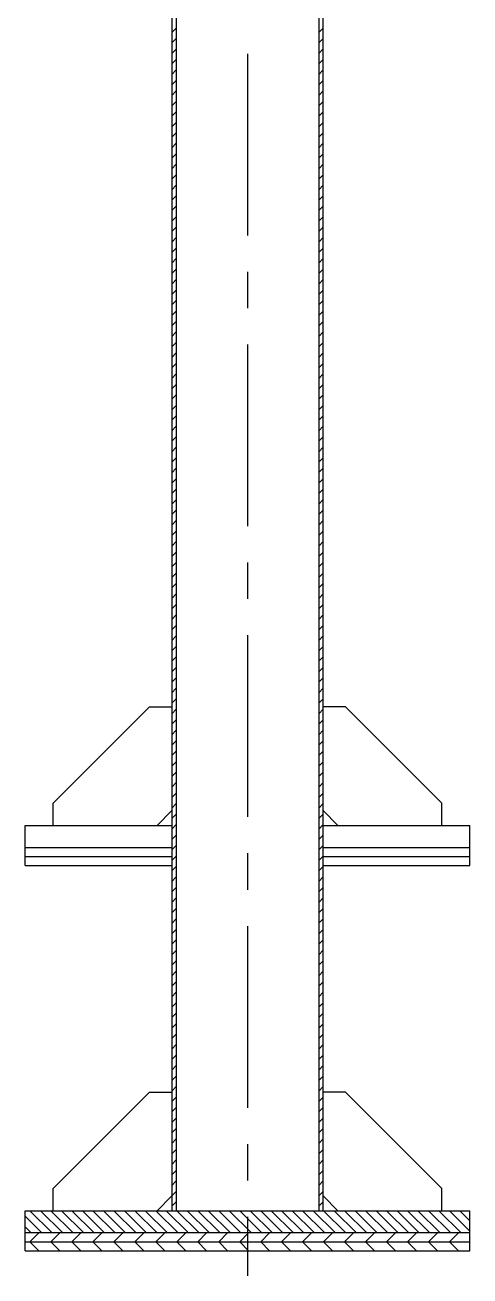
# Model space of a CAD drawing. Header units: millimetres. Extents: x 0 to 1189, y 0 to 841.
# Drawn here: x 123.2 to 183.2, y 202.5 to 371.3 of the extents above; entities that cross this region are included whole.
import ezdxf

# ---------------------------------------------------------------- set-up
doc = ezdxf.new("R2010")
doc.units = ezdxf.units.MM
doc.header["$LTSCALE"] = 65.395
doc.linetypes.add('CENTER', pattern=[0.6, 0.375, -0.075, 0.075, -0.075])
doc.layers.get('0').update_dxf_attribs({"linetype": 'CONTINUOUS'})
doc.layers.add('ALL_AXIS', color=7, linetype='CONTINUOUS')

msp = doc.modelspace()

# ---------------------------------------------------------------- linework, layer by layer
at = {"color": 7, "linetype": 'CONTINUOUS'}
for p, q in [((142.96640178, 410.54326712), (142.96640178, 211.30326712)), ((143.56640178, 410.54326712), (143.56640178, 211.30326712)), ((162.76640178, 410.54326712), (162.76640178, 211.30326712)), ((163.36640178, 211.30326712), (163.36640178, 410.54326712)), ((126.96640178, 266.30326712), (139.96640178, 279.30326712)), ((139.96640178, 279.30326712), (142.96640178, 279.30326712)), ((166.36640178, 279.30326712), (163.36640178, 279.30326712)), ((179.36640178, 266.30326712), (166.36640178, 279.30326712)), ((126.96640178, 263.30326712), (126.96640178, 266.30326712)), ((140.96640178, 263.30326712), (142.96640178, 265.30326712)), ((165.36640178, 263.30326712), (163.36640178, 265.30326712)), ((179.36640178, 263.30326712), (179.36640178, 266.30326712)), ((123.16640178, 263.30326712), (142.96640178, 263.30326712)), ((123.16640178, 257.90326712), (123.16640178, 263.30326712)), ((163.36640178, 263.30326712), (183.16640178, 263.30326712)), ((183.16640178, 257.90326712), (183.16640178, 263.30326712)), ((123.16640178, 260.30326712), (142.96640178, 260.30326712)), ((163.36640178, 260.30326712), (183.16640178, 260.30326712)), ((123.16640178, 259.10326712), (142.96640178, 259.10326712)), ((163.36640178, 259.10326712), (183.16640178, 259.10326712)), ((123.16640178, 257.90326712), (142.96640178, 257.90326712)), ((163.36640178, 257.90326712), (183.16640178, 257.90326712)), ((126.96640178, 214.30326712), (139.96640178, 227.30326712)), ((139.96640178, 227.30326712), (142.96640178, 227.30326712)), ((166.36640178, 227.30326712), (163.36640178, 227.30326712)), ((179.36640178, 214.30326712), (166.36640178, 227.30326712)), ((126.96640178, 211.30326712), (126.96640178, 214.30326712)), ((140.96640178, 211.30326712), (142.96640178, 213.30326712)), ((165.36640178, 211.30326712), (163.36640178, 213.30326712)), ((179.36640178, 211.30326712), (179.36640178, 214.30326712)), ((123.16640178, 211.30326712), (183.16640178, 211.30326712)), ((123.16640178, 205.90326712), (123.16640178, 211.30326712)), ((183.16640178, 205.90326712), (183.16640178, 211.30326712)), ((183.16640178, 208.30326712), (123.16640178, 208.30326712)), ((123.16640178, 207.10326712), (183.16640178, 207.10326712)), ((123.16640178, 205.90326712), (183.16640178, 205.90326712))]:
    msp.add_line(p, q, dxfattribs=at)
at = {"color": 2, "linetype": 'CONTINUOUS'}
for p, q in [((143.56640178, 370.88874954), (142.96640178, 370.28874954)), ((163.36640178, 370.88975967), (162.76640178, 370.28975967)), ((143.56640178, 369.47453598), (142.96640178, 368.87453598)), ((143.56640178, 368.06032242), (142.96640178, 367.46032242)), ((163.36640178, 369.47554611), (162.76640178, 368.87554611)), ((163.36640178, 368.06133255), (162.76640178, 367.46133255)), ((143.56640178, 366.64610886), (142.96640178, 366.04610886)), ((163.36640178, 366.64711898), (162.76640178, 366.04711898)), ((143.56640178, 365.2318953), (142.96640178, 364.6318953)), ((163.36640178, 365.23290542), (162.76640178, 364.63290542)), ((143.56640178, 363.81768173), (142.96640178, 363.21768173)), ((163.36640178, 363.81869186), (162.76640178, 363.21869186)), ((143.56640178, 362.40346817), (142.96640178, 361.80346817)), ((163.36640178, 362.4044783), (162.76640178, 361.8044783)), ((143.56640178, 360.98925461), (142.96640178, 360.38925461)), ((143.56640178, 359.57504105), (142.96640178, 358.97504105)), ((163.36640178, 360.99026473), (162.76640178, 360.39026473)), ((163.36640178, 359.57605117), (162.76640178, 358.97605117)), ((143.56640178, 358.16082748), (142.96640178, 357.56082748)), ((163.36640178, 358.16183761), (162.76640178, 357.56183761)), ((143.56640178, 356.74661392), (142.96640178, 356.14661392)), ((163.36640178, 356.74762405), (162.76640178, 356.14762405)), ((143.56640178, 355.33240036), (142.96640178, 354.73240036)), ((163.36640178, 355.33341049), (162.76640178, 354.73341049)), ((143.56640178, 353.9181868), (142.96640178, 353.3181868)), ((163.36640178, 353.91919692), (162.76640178, 353.31919692)), ((143.56640178, 352.50397323), (142.96640178, 351.90397323)), ((163.36640178, 352.50498336), (162.76640178, 351.90498336)), ((143.56640178, 351.08975967), (142.96640178, 350.48975967)), ((143.56640178, 349.67554611), (142.96640178, 349.07554611)), ((163.36640178, 351.0907698), (162.76640178, 350.4907698)), ((163.36640178, 349.67655624), (162.76640178, 349.07655624)), ((143.56640178, 348.26133255), (142.96640178, 347.66133255)), ((163.36640178, 348.26234267), (162.76640178, 347.66234267)), ((143.56640178, 346.84711898), (142.96640178, 346.24711898)), ((163.36640178, 346.84812911), (162.76640178, 346.24812911)), ((143.56640178, 345.43290542), (142.96640178, 344.83290542)), ((163.36640178, 345.43391555), (162.76640178, 344.83391555)), ((143.56640178, 344.01869186), (142.96640178, 343.41869186)), ((163.36640178, 344.01970199), (162.76640178, 343.41970199)), ((143.56640178, 342.6044783), (142.96640178, 342.0044783)), ((143.56640178, 341.19026473), (142.96640178, 340.59026473)), ((163.36640178, 342.60548842), (162.76640178, 342.00548842)), ((163.36640178, 341.19127486), (162.76640178, 340.59127486)), ((143.56640178, 339.77605117), (142.96640178, 339.17605117)), ((163.36640178, 339.7770613), (162.76640178, 339.1770613)), ((143.56640178, 338.36183761), (142.96640178, 337.76183761)), ((163.36640178, 338.36284774), (162.76640178, 337.76284774)), ((143.56640178, 336.94762405), (142.96640178, 336.34762405)), ((163.36640178, 336.94863417), (162.76640178, 336.34863417)), ((143.56640178, 335.53341049), (142.96640178, 334.93341049)), ((163.36640178, 335.53442061), (162.76640178, 334.93442061)), ((143.56640178, 334.11919692), (142.96640178, 333.51919692)), ((143.56640178, 332.70498336), (142.96640178, 332.10498336)), ((163.36640178, 334.12020705), (162.76640178, 333.52020705)), ((163.36640178, 332.70599349), (162.76640178, 332.10599349)), ((143.56640178, 331.2907698), (142.96640178, 330.6907698)), ((163.36640178, 331.29177992), (162.76640178, 330.69177992)), ((143.56640178, 329.87655624), (142.96640178, 329.27655624)), ((163.36640178, 329.87756636), (162.76640178, 329.27756636)), ((143.56640178, 328.46234267), (142.96640178, 327.86234267)), ((163.36640178, 328.4633528), (162.76640178, 327.8633528)), ((143.56640178, 327.04812911), (142.96640178, 326.44812911)), ((163.36640178, 327.04913924), (162.76640178, 326.44913924)), ((143.56640178, 325.63391555), (142.96640178, 325.03391555)), ((143.56640178, 324.21970199), (142.96640178, 323.61970199)), ((163.36640178, 325.63492568), (162.76640178, 325.03492568)), ((163.36640178, 324.22071211), (162.76640178, 323.62071211)), ((143.56640178, 322.80548842), (142.96640178, 322.20548842)), ((163.36640178, 322.80649855), (162.76640178, 322.20649855)), ((143.56640178, 321.39127486), (142.96640178, 320.79127486)), ((163.36640178, 321.39228499), (162.76640178, 320.79228499)), ((143.56640178, 319.9770613), (142.96640178, 319.3770613)), ((163.36640178, 319.97807143), (162.76640178, 319.37807143)), ((143.56640178, 318.56284774), (142.96640178, 317.96284774)), ((163.36640178, 318.56385786), (162.76640178, 317.96385786)), ((143.56640178, 317.14863417), (142.96640178, 316.54863417)), ((143.56640178, 315.73442061), (142.96640178, 315.13442061)), ((163.36640178, 317.1496443), (162.76640178, 316.5496443)), ((163.36640178, 315.73543074), (162.76640178, 315.13543074)), ((143.56640178, 314.32020705), (142.96640178, 313.72020705)), ((163.36640178, 314.32121718), (162.76640178, 313.72121718)), ((143.56640178, 312.90599349), (142.96640178, 312.30599349)), ((163.36640178, 312.90700361), (162.76640178, 312.30700361)), ((143.56640178, 311.49177992), (142.96640178, 310.89177992)), ((163.36640178, 311.49279005), (162.76640178, 310.89279005)), ((143.56640178, 310.07756636), (142.96640178, 309.47756636)), ((163.36640178, 310.07857649), (162.76640178, 309.47857649)), ((143.56640178, 308.6633528), (142.96640178, 308.0633528)), ((143.56640178, 307.24913924), (142.96640178, 306.64913924)), ((163.36640178, 308.66436293), (162.76640178, 308.06436293)), ((163.36640178, 307.25014936), (162.76640178, 306.65014936)), ((143.56640178, 305.83492568), (142.96640178, 305.23492568)), ((163.36640178, 305.8359358), (162.76640178, 305.2359358)), ((143.56640178, 304.42071211), (142.96640178, 303.82071211)), ((163.36640178, 304.42172224), (162.76640178, 303.82172224)), ((143.56640178, 303.00649855), (142.96640178, 302.40649855)), ((163.36640178, 303.00750868), (162.76640178, 302.40750868)), ((143.56640178, 301.59228499), (142.96640178, 300.99228499)), ((163.36640178, 301.59329512), (162.76640178, 300.99329512)), ((143.56640178, 300.17807143), (142.96640178, 299.57807143)), ((163.36640178, 300.17908155), (162.76640178, 299.57908155)), ((143.56640178, 298.76385786), (142.96640178, 298.16385786)), ((143.56640178, 297.3496443), (142.96640178, 296.7496443)), ((163.36640178, 298.76486799), (162.76640178, 298.16486799)), ((163.36640178, 297.35065443), (162.76640178, 296.75065443)), ((143.56640178, 295.93543074), (142.96640178, 295.33543074)), ((163.36640178, 295.93644087), (162.76640178, 295.33644087)), ((143.56640178, 294.52121718), (142.96640178, 293.92121718)), ((163.36640178, 294.5222273), (162.76640178, 293.9222273)), ((143.56640178, 293.10700361), (142.96640178, 292.50700361)), ((163.36640178, 293.10801374), (162.76640178, 292.50801374)), ((143.56640178, 291.69279005), (142.96640178, 291.09279005)), ((163.36640178, 291.69380018), (162.76640178, 291.09380018)), ((143.56640178, 290.27857649), (142.96640178, 289.67857649)), ((143.56640178, 288.86436293), (142.96640178, 288.26436293)), ((163.36640178, 290.27958662), (162.76640178, 289.67958662)), ((163.36640178, 288.86537305), (162.76640178, 288.26537305)), ((143.56640178, 287.45014936), (142.96640178, 286.85014936)), ((163.36640178, 287.45115949), (162.76640178, 286.85115949)), ((143.56640178, 286.0359358), (142.96640178, 285.4359358)), ((163.36640178, 286.03694593), (162.76640178, 285.43694593)), ((143.56640178, 284.62172224), (142.96640178, 284.02172224)), ((163.36640178, 284.62273237), (162.76640178, 284.02273237)), ((143.56640178, 283.20750868), (142.96640178, 282.60750868)), ((163.36640178, 283.2085188), (162.76640178, 282.6085188)), ((143.56640178, 281.79329512), (142.96640178, 281.19329512)), ((143.56640178, 280.37908155), (142.96640178, 279.77908155)), ((163.36640178, 281.79430524), (162.76640178, 281.19430524)), ((163.36640178, 280.38009168), (162.76640178, 279.78009168)), ((143.56640178, 278.96486799), (142.96640178, 278.36486799)), ((163.36640178, 278.96587812), (162.76640178, 278.36587812)), ((143.56640178, 277.55065443), (142.96640178, 276.95065443)), ((163.36640178, 277.55166455), (162.76640178, 276.95166455)), ((143.56640178, 276.13644087), (142.96640178, 275.53644087)), ((163.36640178, 276.13745099), (162.76640178, 275.53745099)), ((143.56640178, 274.7222273), (142.96640178, 274.1222273)), ((163.36640178, 274.72323743), (162.76640178, 274.12323743)), ((143.56640178, 273.30801374), (142.96640178, 272.70801374)), ((143.56640178, 271.89380018), (142.96640178, 271.29380018)), ((163.36640178, 273.30902387), (162.76640178, 272.70902387)), ((163.36640178, 271.89481031), (162.76640178, 271.29481031)), ((143.56640178, 270.47958662), (142.96640178, 269.87958662)), ((163.36640178, 270.48059674), (162.76640178, 269.88059674)), ((143.56640178, 269.06537305), (142.96640178, 268.46537305)), ((163.36640178, 269.06638318), (162.76640178, 268.46638318)), ((143.56640178, 267.65115949), (142.96640178, 267.05115949)), ((163.36640178, 267.65216962), (162.76640178, 267.05216962)), ((143.56640178, 266.23694593), (142.96640178, 265.63694593)), ((163.36640178, 266.23795606), (162.76640178, 265.63795606)), ((143.56640178, 264.82273237), (142.96640178, 264.22273237)), ((143.56640178, 263.4085188), (142.96640178, 262.8085188)), ((163.36640178, 264.82374249), (162.76640178, 264.22374249)), ((163.36640178, 263.40952893), (162.76640178, 262.80952893)), ((143.56640178, 261.99430524), (142.96640178, 261.39430524)), ((163.36640178, 261.99531537), (162.76640178, 261.39531537)), ((143.56640178, 260.58009168), (142.96640178, 259.98009168)), ((163.36640178, 260.58110181), (162.76640178, 259.98110181)), ((143.56640178, 259.16587812), (142.96640178, 258.56587812)), ((163.36640178, 259.16688824), (162.76640178, 258.56688824)), ((143.56640178, 257.75166455), (142.96640178, 257.15166455)), ((163.36640178, 257.75267468), (162.76640178, 257.15267468)), ((143.56640178, 256.33745099), (142.96640178, 255.73745099)), ((143.56640178, 254.92323743), (142.96640178, 254.32323743)), ((163.36640178, 256.33846112), (162.76640178, 255.73846112)), ((163.36640178, 254.92424756), (162.76640178, 254.32424756)), ((143.56640178, 253.50902387), (142.96640178, 252.90902387)), ((163.36640178, 253.51003399), (162.76640178, 252.91003399)), ((143.56640178, 252.09481031), (142.96640178, 251.49481031)), ((163.36640178, 252.09582043), (162.76640178, 251.49582043)), ((143.56640178, 250.68059674), (142.96640178, 250.08059674)), ((163.36640178, 250.68160687), (162.76640178, 250.08160687)), ((143.56640178, 249.26638318), (142.96640178, 248.66638318)), ((163.36640178, 249.26739331), (162.76640178, 248.66739331)), ((143.56640178, 247.85216962), (142.96640178, 247.25216962)), ((163.36640178, 247.85317974), (162.76640178, 247.25317974)), ((143.56640178, 246.43795606), (142.96640178, 245.83795606)), ((143.56640178, 245.02374249), (142.96640178, 244.42374249)), ((163.36640178, 246.43896618), (162.76640178, 245.83896618)), ((163.36640178, 245.02475262), (162.76640178, 244.42475262)), ((143.56640178, 243.60952893), (142.96640178, 243.00952893)), ((163.36640178, 243.61053906), (162.76640178, 243.01053906)), ((143.56640178, 242.19531537), (142.96640178, 241.59531537)), ((163.36640178, 242.1963255), (162.76640178, 241.5963255)), ((143.56640178, 240.78110181), (142.96640178, 240.18110181)), ((163.36640178, 240.78211193), (162.76640178, 240.18211193)), ((143.56640178, 239.36688824), (142.96640178, 238.76688824)), ((163.36640178, 239.36789837), (162.76640178, 238.76789837)), ((143.56640178, 237.95267468), (142.96640178, 237.35267468)), ((143.56640178, 236.53846112), (142.96640178, 235.93846112)), ((163.36640178, 237.95368481), (162.76640178, 237.35368481)), ((163.36640178, 236.53947125), (162.76640178, 235.93947125)), ((143.56640178, 235.12424756), (142.96640178, 234.52424756)), ((163.36640178, 235.12525768), (162.76640178, 234.52525768)), ((143.56640178, 233.71003399), (142.96640178, 233.11003399)), ((163.36640178, 233.71104412), (162.76640178, 233.11104412)), ((143.56640178, 232.29582043), (142.96640178, 231.69582043)), ((163.36640178, 232.29683056), (162.76640178, 231.69683056)), ((143.56640178, 230.88160687), (142.96640178, 230.28160687)), ((163.36640178, 230.882617), (162.76640178, 230.282617)), ((143.56640178, 229.46739331), (142.96640178, 228.86739331)), ((143.56640178, 228.05317974), (142.96640178, 227.45317974)), ((163.36640178, 229.46840343), (162.76640178, 228.86840343)), ((163.36640178, 228.05418987), (162.76640178, 227.45418987)), ((143.56640178, 226.63896618), (142.96640178, 226.03896618)), ((163.36640178, 226.63997631), (162.76640178, 226.03997631)), ((143.56640178, 225.22475262), (142.96640178, 224.62475262)), ((163.36640178, 225.22576275), (162.76640178, 224.62576275)), ((143.56640178, 223.81053906), (142.96640178, 223.21053906)), ((163.36640178, 223.81154918), (162.76640178, 223.21154918)), ((143.56640178, 222.3963255), (142.96640178, 221.7963255)), ((163.36640178, 222.39733562), (162.76640178, 221.79733562)), ((143.56640178, 220.98211193), (142.96640178, 220.38211193)), ((143.56640178, 219.56789837), (142.96640178, 218.96789837)), ((163.36640178, 220.98312206), (162.76640178, 220.38312206)), ((163.36640178, 219.5689085), (162.76640178, 218.9689085)), ((143.56640178, 218.15368481), (142.96640178, 217.55368481)), ((163.36640178, 218.15469494), (162.76640178, 217.55469494)), ((143.56640178, 216.73947125), (142.96640178, 216.13947125)), ((163.36640178, 216.74048137), (162.76640178, 216.14048137)), ((143.56640178, 215.32525768), (142.96640178, 214.72525768)), ((163.36640178, 215.32626781), (162.76640178, 214.72626781)), ((143.56640178, 213.91104412), (142.96640178, 213.31104412)), ((163.36640178, 213.91205425), (162.76640178, 213.31205425)), ((123.83243216, 211.30326712), (126.83243216, 208.30326712)), ((125.24664572, 211.30326712), (128.24664572, 208.30326712)), ((126.66085928, 211.30326712), (129.66085928, 208.30326712)), ((128.07507284, 211.30326712), (131.07507284, 208.30326712)), ((129.48928641, 211.30326712), (132.48928641, 208.30326712)), ((130.90349997, 211.30326712), (133.90349997, 208.30326712)), ((132.31771353, 211.30326712), (135.31771353, 208.30326712)), ((133.73192709, 211.30326712), (136.73192709, 208.30326712)), ((135.14614066, 211.30326712), (138.14614066, 208.30326712)), ((136.56035422, 211.30326712), (139.56035422, 208.30326712)), ((137.97456778, 211.30326712), (140.97456778, 208.30326712)), ((139.38878134, 211.30326712), (142.38878134, 208.30326712)), ((140.8029949, 211.30326712), (143.8029949, 208.30326712)), ((142.21720847, 211.30326712), (145.21720847, 208.30326712)), ((143.56640178, 212.49683056), (142.96640178, 211.89683056)), ((143.63142203, 211.30326712), (146.63142203, 208.30326712)), ((145.04563559, 211.30326712), (148.04563559, 208.30326712)), ((146.45984915, 211.30326712), (149.45984915, 208.30326712)), ((147.87406272, 211.30326712), (150.87406272, 208.30326712)), ((149.28827628, 211.30326712), (152.28827628, 208.30326712)), ((150.70248984, 211.30326712), (153.70248984, 208.30326712)), ((152.1167034, 211.30326712), (155.1167034, 208.30326712)), ((153.53091697, 211.30326712), (156.53091697, 208.30326712)), ((154.94513053, 211.30326712), (157.94513053, 208.30326712)), ((156.35934409, 211.30326712), (159.35934409, 208.30326712)), ((157.77355765, 211.30326712), (160.77355765, 208.30326712)), ((159.18777122, 211.30326712), (162.18777122, 208.30326712)), ((160.60198478, 211.30326712), (163.60198478, 208.30326712)), ((162.01619834, 211.30326712), (165.01619834, 208.30326712)), ((163.36640178, 212.49784069), (162.76640178, 211.89784069)), ((163.4304119, 211.30326712), (166.4304119, 208.30326712)), ((164.84462546, 211.30326712), (167.84462546, 208.30326712)), ((166.25883903, 211.30326712), (169.25883903, 208.30326712)), ((167.67305259, 211.30326712), (170.67305259, 208.30326712)), ((169.08726615, 211.30326712), (172.08726615, 208.30326712)), ((170.50147971, 211.30326712), (173.50147971, 208.30326712)), ((171.91569328, 211.30326712), (174.91569328, 208.30326712)), ((173.32990684, 211.30326712), (176.32990684, 208.30326712)), ((174.7441204, 211.30326712), (177.7441204, 208.30326712)), ((176.15833396, 211.30326712), (179.15833396, 208.30326712)), ((177.57254753, 211.30326712), (180.57254753, 208.30326712)), ((178.98676109, 211.30326712), (181.98676109, 208.30326712)), ((180.40097465, 211.30326712), (183.16640178, 208.53784)), ((181.81518821, 211.30326712), (183.16640178, 209.95205356)), ((123.16640178, 210.55508394), (125.41821859, 208.30326712)), ((123.16640178, 209.14087038), (124.00400503, 208.30326712)), ((125.03063216, 208.30326712), (123.83063216, 207.10326712)), ((127.85905928, 208.30326712), (126.65905928, 207.10326712)), ((130.68748641, 208.30326712), (129.48748641, 207.10326712)), ((133.51591353, 208.30326712), (132.31591353, 207.10326712)), ((136.34434066, 208.30326712), (135.14434066, 207.10326712)), ((139.17276778, 208.30326712), (137.97276778, 207.10326712)), ((142.0011949, 208.30326712), (140.8011949, 207.10326712)), ((144.82962203, 208.30326712), (143.62962203, 207.10326712)), ((147.65804915, 208.30326712), (146.45804915, 207.10326712)), ((150.48647628, 208.30326712), (149.28647628, 207.10326712)), ((153.3149034, 208.30326712), (152.1149034, 207.10326712)), ((156.14333053, 208.30326712), (154.94333053, 207.10326712)), ((158.97175765, 208.30326712), (157.77175765, 207.10326712)), ((161.80018478, 208.30326712), (160.60018478, 207.10326712)), ((164.6286119, 208.30326712), (163.4286119, 207.10326712)), ((167.45703903, 208.30326712), (166.25703903, 207.10326712)), ((170.28546615, 208.30326712), (169.08546615, 207.10326712)), ((173.11389328, 208.30326712), (171.91389328, 207.10326712)), ((175.9423204, 208.30326712), (174.7423204, 207.10326712)), ((178.77074753, 208.30326712), (177.57074753, 207.10326712)), ((181.59917465, 208.30326712), (180.39917465, 207.10326712)), ((123.83063216, 207.10326712), (125.03063216, 205.90326712)), ((126.65905928, 207.10326712), (127.85905928, 205.90326712)), ((129.48748641, 207.10326712), (130.68748641, 205.90326712)), ((132.31591353, 207.10326712), (133.51591353, 205.90326712)), ((135.14434066, 207.10326712), (136.34434066, 205.90326712)), ((137.97276778, 207.10326712), (139.17276778, 205.90326712)), ((140.8011949, 207.10326712), (142.0011949, 205.90326712)), ((143.62962203, 207.10326712), (144.82962203, 205.90326712)), ((146.45804915, 207.10326712), (147.65804915, 205.90326712)), ((149.28647628, 207.10326712), (150.48647628, 205.90326712)), ((152.1149034, 207.10326712), (153.3149034, 205.90326712)), ((154.94333053, 207.10326712), (156.14333053, 205.90326712)), ((157.77175765, 207.10326712), (158.97175765, 205.90326712)), ((160.60018478, 207.10326712), (161.80018478, 205.90326712)), ((163.4286119, 207.10326712), (164.6286119, 205.90326712)), ((166.25703903, 207.10326712), (167.45703903, 205.90326712)), ((169.08546615, 207.10326712), (170.28546615, 205.90326712)), ((171.91389328, 207.10326712), (173.11389328, 205.90326712)), ((174.7423204, 207.10326712), (175.9423204, 205.90326712)), ((177.57074753, 207.10326712), (178.77074753, 205.90326712)), ((180.39917465, 207.10326712), (181.59917465, 205.90326712))]:
    msp.add_line(p, q, dxfattribs=at)
at = {"layer": 'ALL_AXIS', "color": 7, "linetype": 'CENTER'}
msp.add_line((153.16640178, 445.90326712), (153.16640178, 202.49682199), dxfattribs=at)

doc.saveas('drawing.dxf')
